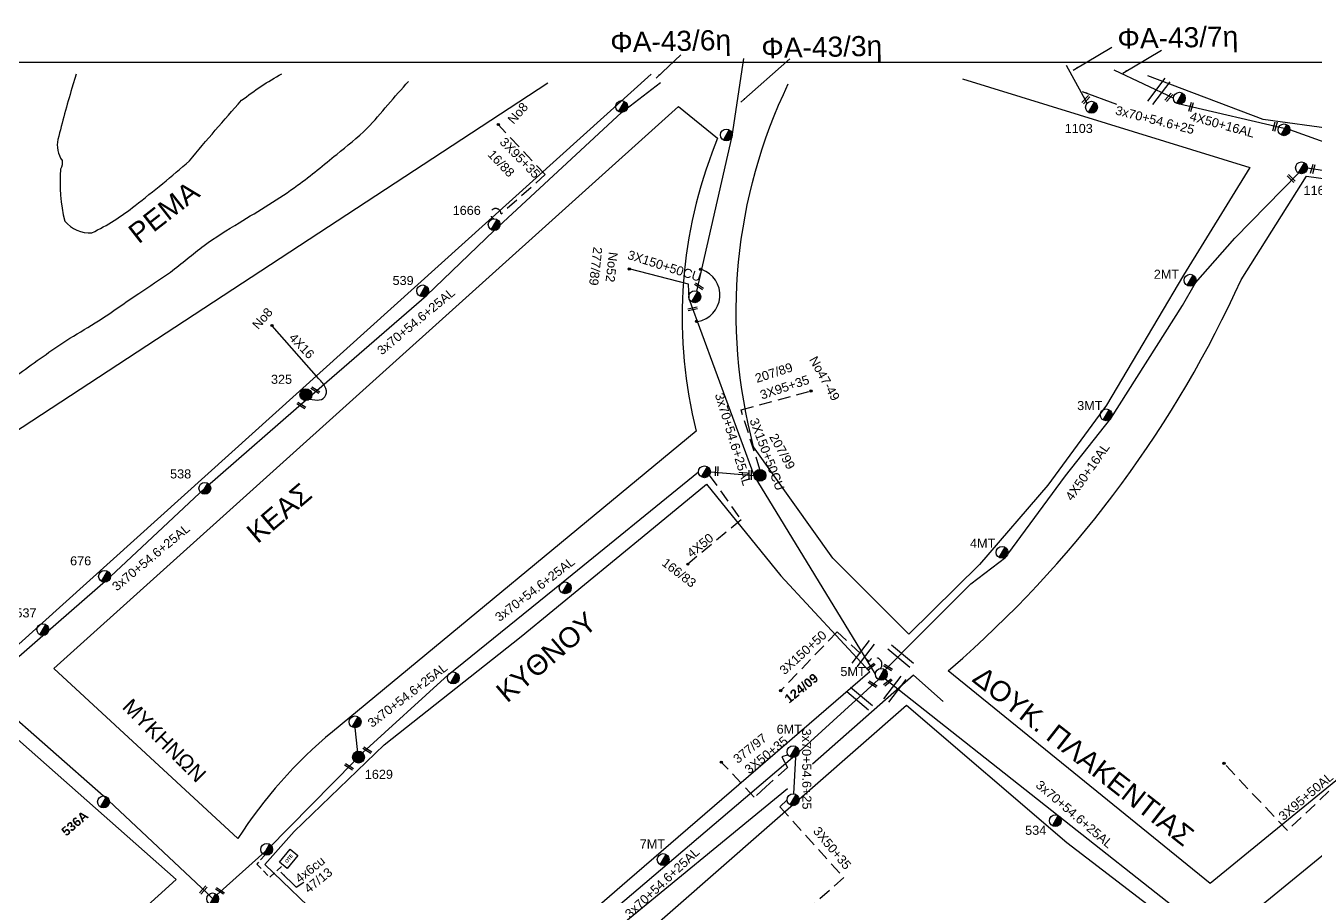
# Model space of a CAD drawing. Header units: millimetres. Extents: x -2449 to 2989, y 8 to 1056.
# Drawn here: x 696.4 to 952.9, y 869.1 to 1042.3 of the extents above; entities that cross this region are included whole.
import ezdxf

# ---------------------------------------------------------------- set-up
doc = ezdxf.new("R2010")
doc.units = ezdxf.units.MM
doc.linetypes.add('DASHED', pattern=[19.05, 12.7, -6.35])
for name, color, linetype in [('Pillar OTE', 7, 'Continuous'), ('Άγνωστα', 7, 'Continuous'), ('Γυμνά εναέρια ΧΤ και ΦΟΠ (3Φ)   4x50+16AL', 7, 'Continuous'), ('Εναέρια παροχή ΧΤ 4x16', 7, 'SYN_LINE'), ('Επιγραφές - Σχήματα', 7, 'Continuous'), ('Καλώδια ΧΤ   3x150+50CU', 7, 'DASHED'), ('Μηχανική τομή', 7, 'Continuous'), ('Στύλος Ξύλινος', 7, 'Continuous'), ('Στύλος Ξύλινος @ 1', 7, 'Continuous'), ('Στύλος ΦΜ', 7, 'Continuous'), ('Στύλος ΦΜ @ 1', 7, 'Continuous'), ('Συνδέσεις', 7, 'Continuous'), ('Συνεστραμμένα ΧΤ   3x70+54.6+25 AL', 7, 'SYN_LINE'), ('Τομή', 7, 'Continuous'), ('Υπόβαθρο ΔΕΗ', 7, 'Continuous'), ('Υπόγεια καλώδια Παροχών ΧΤ   4x6', 7, 'DASHED')]:
    doc.layers.add(name, color=color, linetype=linetype)
doc.styles.add('arial', font='arial.ttf')
doc.styles.get("Standard").update_dxf_attribs({"font": 'arial.ttf'})
doc.linetypes.add('SYN_LINE', pattern='A,0.5,-0.0001,["/\\/\\/\\/",Standard,S=0.1,R=0,X=0,Y=-0.05],-0.25', length=0.7501)
doc.dimstyles.new('ISO-25', dxfattribs={"dimtxt": 2.5, "dimasz": 2.5, "dimexe": 1.25, "dimexo": 0.625, "dimtad": 1, "dimtxsty": 'Standard', "dimcen": 2.5, "dimadec": 0, "dimazin": 0, "dimtfac": 1, "dimtmove": 0, "dimatfit": 3, "dimfxl": 1, "dimarcsym": 0})

# ---------------------------------------------------------------- blocks, each defined once
blk = doc.blocks.new('ΥΠΑΡΧΩΝ ΤΣΙΜΕΝΤΕΝΙΟΣ ΣΤΥΛΟΣ')
at = {"layer": 'Στύλος ΦΜ'}
blk.add_hatch(color=7, dxfattribs=at).paths.add_polyline_path([(-1.29, -2.28, 0.574793), (2.62, 0, 0.268822), (1.3, 2.27)])
at = {"layer": 'Στύλος ΦΜ', "color": 7}
blk.add_line((-1.29, -2.28), (1.3, 2.27), dxfattribs=at)
blk.add_circle((0, 0), 2.62, dxfattribs=at)
at = {"layer": 'Στύλος ΦΜ', "flags": 4}
for tag, p in [('ΑΡΙΘΜΟΣ', (-4.68, 8.05)), ('ΤΥΠΟΣ', (-4.91, 3.03))]:
    blk.add_attdef(tag, p, '', height=4, dxfattribs=at)
blk = doc.blocks.new('ΥΠΑΡΧΩΝ ΞΥΛΙΝΟΣ ΣΤΥΛΟΣ')
at = {"layer": 'Στύλος Ξύλινος'}
h = blk.add_hatch(color=7, dxfattribs=at)
h.paths.add_polyline_path([(-2.62, 0, 0.270008), (-1.29, -2.28), (1.3, 2.27, 0.576266)])
h.paths.add_polyline_path([(-1.29, -2.28, 0.574793), (2.62, 0, 0.268822), (1.3, 2.27)])
at = {"layer": 'Στύλος Ξύλινος', "color": 7}
blk.add_line((-1.29, -2.28), (1.3, 2.27), dxfattribs=at)
blk.add_circle((0, 0), 2.62, dxfattribs=at)
at = {"layer": 'Στύλος Ξύλινος', "flags": 4}
for tag, p in [('ΑΡΙΘΜΟΣ', (-4.91, 8.6)), ('ΤΥΠΟΣ', (-4.85, 3.39))]:
    blk.add_attdef(tag, p, '', height=4, dxfattribs=at)
blk = doc.blocks.new('ΜΗΧΑΝΙΚΗ ΤΟΜΗ')
at = {"layer": 'Μηχανική τομή', "ltscale": 40}
for p, q in [((-1.89, 0.78), (1.89, 0.78)), ((1.89, 0), (-1.89, 0))]:
    blk.add_line(p, q, dxfattribs=at)
blk = doc.blocks.new('_ΣΥΝΔΕΣΗ')
at = {"layer": 'Συνδέσεις', "linetype": 'SYN_LINE', "ltscale": 40}
blk.add_hatch(color=256, dxfattribs=at).paths.add_polyline_path([(0.5, -0.01, 1), (-0.5, -0.01, 1)])
at = {"layer": 'Συνδέσεις'}
blk.add_circle((0, -0.01), 0.5, dxfattribs=at)
blk = doc.blocks.new('ΤΟΜΗ')
at = {"layer": 'Τομή', "ltscale": 40}
for p, q in [((-5.68, 0), (5.68, 0)), ((5.68, -2.33), (-5.68, -2.33))]:
    blk.add_line(p, q, dxfattribs=at)
blk = doc.blocks.new('PILLAR ΟΤΕ')
at = {"layer": 'Pillar OTE', "ltscale": 40}
blk.add_lwpolyline([(-3.31, 2.02), (3.39, 2.02), (3.39, -1.99), (-3.31, -1.99)], close=True, dxfattribs=at)
at = {"layer": 'Pillar OTE', "insert": (-1.81, 0.71), "char_height": 1.3575, "width": 109.961, "attachment_point": 1}
blk.add_mtext('{\\fArial|b1|i0|c161|p34;OTE}', dxfattribs=at)

msp = doc.modelspace()

# ---------------------------------------------------------------- linework, layer by layer
at = {"layer": 'Άγνωστα', "linetype": 'DASHED', "ltscale": 0.2}
msp.add_line((857.77, 921.67), (864.18, 915.78), dxfattribs=at)
at = {"layer": 'Άγνωστα', "color": 85, "linetype": 'DASHED', "ltscale": 0.2}
for points in [[(799.73, 1012.67), (790.32, 1022.63)], [(848.02, 897.21), (846.78, 896.83), (847.91, 894.69), (843.62, 890.82), (841.31, 888.77), (834.74, 895.74)], [(847.84, 888.25), (846.41, 886.86), (859.09, 872.76), (852.06, 866.44)]]:
    msp.add_lwpolyline(points, dxfattribs=at)
at = {"layer": 'Άγνωστα', "color": 2, "linetype": 'Continuous', "ltscale": 20}
msp.add_lwpolyline([(951.34, 1014.03), (977.79, 1009.85)], dxfattribs=at)
at = {"layer": 'Άγνωστα', "color": 173, "linetype": 'DASHED', "ltscale": 0.2}
msp.add_lwpolyline([(832.35, 952.86), (838.66, 943.96), (828.08, 935.15)], dxfattribs=at)
at = {"layer": 'Άγνωστα', "linetype": 'DASHED', "ltscale": 0.2}
msp.add_lwpolyline([(857.77, 921.67), (846.57, 909.98)], dxfattribs=at)
at = {"layer": 'Άγνωστα', "color": 1, "linetype": 'DASHED', "ltscale": 0.2}
msp.add_lwpolyline([(955.63, 889.96), (947.35, 882.13), (934.77, 895.49)], dxfattribs=at)
at = {"layer": 'Άγνωστα', "linetype": 'DASHED', "ltscale": 0.2}
msp.add_arc((865.38, 915.21), 1.33, 321.993, 154.614, dxfattribs=at)
at = {"layer": 'Γυμνά εναέρια ΧΤ και ΦΟΠ (3Φ)   4x50+16AL', "color": 6, "ltscale": 0.2}
msp.add_lwpolyline([(924.69, 1027.89), (912.92, 1033.47)], dxfattribs=at)
at = {"layer": 'Γυμνά εναέρια ΧΤ και ΦΟΠ (3Φ)   4x50+16AL', "color": 2, "ltscale": 0.2}
for points in [[(978.33, 1010.66), (947.87, 1021.6), (925.6, 1026.74)], [(891.73, 937.14), (903.19, 952.71), (912.23, 964.13), (926.49, 986.65), (929.07, 991.15), (936.9, 1000.05), (949.58, 1013)], [(867.31, 914.14), (873.86, 920.69), (877.9, 924.74), (884.37, 931.21), (891.32, 936.55)]]:
    msp.add_lwpolyline(points, dxfattribs=at)
at = {"layer": 'Εναέρια παροχή ΧΤ 4x16', "color": 85, "ltscale": 40}
msp.add_lwpolyline([(752.88, 967.99), (754.33, 967.82, 0.568659), (756.07, 970.08, 0.124964), (754.66, 972.02), (745.36, 982.6)], format="xyb", dxfattribs=at)
at = {"layer": 'Επιγραφές - Σχήματα', "color": 85, "linetype": 'DASHED', "ltscale": 0.2}
msp.add_line((799.73, 1012.67), (790.92, 1004.84), dxfattribs=at)
at = {"layer": 'Επιγραφές - Σχήματα'}
msp.add_lwpolyline([(38.83, 1035.06), (2041.73, 1035.06), (2041.73, 41.17), (38.83, 41.17)], close=True, dxfattribs=at)
at = {"layer": 'Επιγραφές - Σχήματα', "color": 85, "linetype": 'Continuous', "ltscale": 0.2}
for points in [[(878.91, 907.78), (873.01, 913.06), (852.91, 895.33)], [(847.9, 890.44), (812.02, 860.97)]]:
    msp.add_lwpolyline(points, dxfattribs=at)
at = {"layer": 'Επιγραφές - Σχήματα', "ltscale": 40}
msp.add_lwpolyline([(750.14, 870.83), (751.7, 871.84)], dxfattribs=at)
at = {"layer": 'Επιγραφές - Σχήματα', "color": 85, "linetype": 'DASHED', "ltscale": 0.2}
msp.add_arc((789.87, 1004.88), 1.05, 357.9444, 248.2539, dxfattribs=at)
at = {"layer": 'Επιγραφές - Σχήματα', "linetype": 'Continuous', "ltscale": 0.2}
msp.add_arc((829.09, 988.7), 5.37, 280.035, 70.9438, dxfattribs=at)
at = {"layer": 'Καλώδια ΧΤ   3x150+50CU', "color": 173, "ltscale": 40}
msp.add_lwpolyline([(828.23, 990.85), (816.44, 993.9)], dxfattribs=at)
at = {"layer": 'Καλώδια ΧΤ   3x150+50CU', "color": 173, "ltscale": 0.2}
msp.add_lwpolyline([(842.43, 953.99), (838.68, 965.85), (852.6, 969.6)], dxfattribs=at)
at = {"layer": 'Συνεστραμμένα ΧΤ   3x70+54.6+25 AL', "color": 85, "ltscale": 10}
msp.add_line((814.9, 1025.05), (822.65, 1031.01), dxfattribs=at)
at = {"layer": 'Συνεστραμμένα ΧΤ   3x70+54.6+25 AL', "color": 85, "ltscale": 20}
for p, q in [((789.56, 1001.55), (814.9, 1025.05)), ((776.1, 988.65), (789.56, 1001.55)), ((753.28, 968.87), (776.1, 988.65)), ((732, 950.24), (753.28, 968.87)), ((713.22, 932.72), (732, 950.24)), ((699.76, 920.95), (713.22, 932.72)), ((850.2, 897.82), (865.99, 912.2)), ((823.95, 875.45), (850.2, 897.82)), ((798.66, 853.91), (823.95, 875.45))]:
    msp.add_line(p, q, dxfattribs=at)
at = {"layer": 'Συνεστραμμένα ΧΤ   3x70+54.6+25 AL', "color": 173, "ltscale": 8}
msp.add_line((828.35, 987.97), (828.23, 990.85), dxfattribs=at)
at = {"layer": 'Συνεστραμμένα ΧΤ   3x70+54.6+25 AL', "color": 173, "ltscale": 20}
for p, q in [((841.25, 952.82), (828.35, 987.97)), ((802.95, 931.34), (830.2, 953.53)), ((865.39, 913.23), (841.25, 952.82)), ((780.41, 913.11), (802.95, 931.34)), ((763.39, 897.59), (780.41, 913.11))]:
    msp.add_line(p, q, dxfattribs=at)
at = {"layer": 'Συνεστραμμένα ΧΤ   3x70+54.6+25 AL', "color": 173, "ltscale": 10}
msp.add_line((832.56, 953.53), (841.25, 952.82), dxfattribs=at)
at = {"layer": 'Συνεστραμμένα ΧΤ   3x70+54.6+25 AL', "color": 85, "ltscale": 15}
msp.add_line((688.53, 911.12), (699.76, 920.95), dxfattribs=at)
at = {"layer": 'Συνεστραμμένα ΧΤ   3x70+54.6+25 AL', "color": 85, "linetype": 'Continuous', "ltscale": 0.2}
msp.add_line((934.34, 860.85), (1002.62, 916.84), dxfattribs=at)
at = {"layer": 'Συνεστραμμένα ΧΤ   3x70+54.6+25 AL', "color": 30, "ltscale": 20}
for p, q in [((867.34, 912.34), (901.77, 885.11)), ((688.81, 909.29), (711.83, 889.01)), ((744.59, 878.47), (761.74, 895.91)), ((711.83, 889.01), (732.37, 869.7)), ((901.77, 885.11), (925.94, 865.99)), ((732.37, 869.7), (751.36, 850.64))]:
    msp.add_line(p, q, dxfattribs=at)
at = {"layer": 'Συνεστραμμένα ΧΤ   3x70+54.6+25 AL', "color": 30, "ltscale": 10}
msp.add_line((734.4, 869.33), (744.59, 878.5), dxfattribs=at)
at = {"layer": 'Συνεστραμμένα ΧΤ   3x70+54.6+25 AL', "color": 173, "ltscale": 20}
msp.add_lwpolyline([(829.86, 989.48), (836.89, 1020.31), (839.21, 1035.82)], dxfattribs=at)
at = {"layer": 'Συνεστραμμένα ΧΤ   3x70+54.6+25 AL', "color": 6, "linetype": 'SYN_LINE', "ltscale": 10}
msp.add_lwpolyline([(907.52, 1026.9), (903.42, 1034.4)], dxfattribs=at)
at = {"layer": 'Συνεστραμμένα ΧΤ   3x70+54.6+25 AL', "ltscale": 7}
msp.add_lwpolyline([(762.45, 897.61), (761.82, 903.22)], dxfattribs=at)
at = {"layer": 'Συνεστραμμένα ΧΤ   3x70+54.6+25 AL', "color": 85, "linetype": 'SYN_LINE', "ltscale": 8}
msp.add_lwpolyline([(849.48, 896.73), (849.08, 889.42)], dxfattribs=at)
at = {"layer": 'Υπόβαθρο ΔΕΗ'}
for points in [[(650.54, 898.88), (661.97, 889.5), (820.78, 1032.7)], [(1014.31, 1030.35), (990.96, 1017.04), (942.53, 1023.63), (919.58, 1032.33)], [(665.23, 942.49), (800.25, 1030.95)], [(743.96, 875.39), (749.77, 881.93), (767.7, 899.16), (794.91, 920.73), (820.1, 941.45), (831.78, 951.06), (846.56, 932.85), (864.29, 913.71), (816.03, 872.08), (779.93, 840.74), (743.96, 875.39)], [(788.22, 834.04), (871.57, 907.05), (903.49, 879.75), (923.63, 864.28), (894.18, 840.64), (835.25, 791.31), (788.22, 834.04)], [(669.69, 883.77), (690.68, 903.8), (726.27, 872.37), (704.82, 852.85), (669.69, 883.77)]]:
    msp.add_lwpolyline(points, dxfattribs=at)
for points in [[(706.41, 1032.69), (705.55, 1029.87, 0.014165), (702.78, 1019.69, 0.219074), (703.61, 1015.5, -0.158151), (703.29, 1013.79, 0.077482), (704.12, 1003.41, 0.233965), (709.52, 1001.09, 0.056869), (718.12, 1006.53, 0.015708), (728.95, 1015.43, -0.010527), (739.31, 1027.47, -0.035139), (747.31, 1032.77, -2.559596)], [(882.75, 1031.73), (939.89, 1014.12), (926.67, 992.65), (911.4, 966.82), (899.71, 950.89), (886.14, 935.05), (872.06, 921.24), (856.92, 936.32), (841.16, 958.53, -0.178061), (848.07, 1030.75, -0.447699)], [(701.98, 914.36), (826.21, 1026.21), (833.99, 1019.94), (832.93, 1017.12, 0.152152), (829.73, 961.64), (757.39, 901.79, 0.077463), (738.56, 880.54), (701.98, 914.36)], [(976.04, 1008.9), (1032.39, 953.67), (931.97, 871.59), (879.9, 913.9), (882.76, 916.45, 0.104719), (938.16, 991.74), (951.16, 1012.4), (976.04, 1008.9)]]:
    msp.add_lwpolyline(points, format="xyb", dxfattribs=at)
msp.add_spline([(428.02, 754.08), (432.44, 754.71), (447.27, 759.99), (456.21, 763.87), (466.81, 770.45), (478.68, 777.35), (492.02, 784.54), (501.81, 790.45), (507.66, 795.97), (516.13, 802.51), (525.31, 809.98), (532.83, 814.55), (539.74, 817.37), (550.07, 818.11), (559.1, 816.55), (571.63, 816.72), (582.22, 819.27), (590.99, 824.35), (597.38, 829.87), (606.41, 837.68), (611.57, 843.9), (615.29, 848.95), (620.5, 859.14), (626.93, 870.09), (632.29, 880.39), (635.91, 890.53), (638.14, 900.32), (641.22, 912.38), (645.31, 923.21), (648.44, 929.94), (651.26, 937.12), (654.92, 943.29), (661.83, 951.79), (668.42, 957.05), (677.45, 962.63), (686.71, 967.62), (695.72, 973.57), (705.16, 980.11), (710.85, 983.6), (718.84, 989.04), (725.13, 993.29), (731.83, 998.54), (738.82, 1003.1), (750.46, 1010.56), (758.22, 1016.71), (764.24, 1021.89), (768.41, 1026.59), (772.53, 1031.24)], degree=3, dxfattribs=at)
at = {"layer": 'Υπόγεια καλώδια Παροχών ΧΤ   4x6', "color": 30, "linetype": 'DASHED', "ltscale": 0.1}
msp.add_lwpolyline([(743.94, 877.23), (742.32, 875.45), (744.92, 872.82), (747.42, 875.19)], dxfattribs=at)

# ---------------------------------------------------------------- block references
at = {"layer": 'Pillar OTE', "xscale": 0.5, "yscale": 0.5, "zscale": 0.5, "rotation": 50.69468835956849}
msp.add_blockref('PILLAR ΟΤΕ', (748.68, 876.5), dxfattribs=at)
at = {"layer": 'Μηχανική τομή'}
for p, xscale, yscale, zscale, rotation in [((923.92, 1027.95), 0.4999999999999292, 0.4999999999999292, 0.4999999999999292, 47.55889689913059), ((907.42, 1027.48), 0.4999999999999292, 0.4999999999999292, 0.4999999999999292, 47.55889689913059), ((928.37, 1026.09), 0.4999999999999329, 0.4999999999999329, 0.4999999999999329, 74.12023215830634), ((945.07, 1022.18), 0.4999999999999329, 0.4999999999999329, 0.4999999999999329, 74.12023215830634), ((952.59, 1013.74), 0.4999999999999329, 0.4999999999999329, 0.4999999999999329, 74.12023215830634), ((948.24, 1012.04), 0.4999999999999037, 0.4999999999999037, 0.4999999999999037, 136.2191049435673), ((830.18, 990.28), 0.499999999999906, 0.499999999999906, 0.499999999999906, 327.5685512558246), ((829.1, 985.78), 0.4999999999999176, 0.4999999999999176, 0.4999999999999176, 11.29079645100335), ((753.88, 969.6), 0.499999999999906, 0.499999999999906, 0.499999999999906, 327.5685512558246), ((751.06, 966.58), 0.499999999999906, 0.499999999999906, 0.499999999999906, 327.5685512558246), ((834.01, 953.64), 0.4999999999999191, 0.4999999999999191, 0.4999999999999191, 89.42089454976006), ((840.67, 952.89), 0.4999999999999191, 0.4999999999999191, 0.4999999999999191, 89.42089454976006), ((864.62, 914.57), 0.499999999999904, 0.499999999999904, 0.499999999999904, 37.58257273302982), ((867.81, 914.4), 0.499999999999906, 0.499999999999906, 0.499999999999906, 327.5685512558246), ((864.74, 911.11), 0.499999999999906, 0.499999999999906, 0.499999999999906, 327.5685512558246), ((867.99, 911.46), 0.499999999999904, 0.499999999999904, 0.499999999999904, 37.58257273302982), ((764.22, 897.96), 0.499999999999906, 0.499999999999906, 0.499999999999906, 327.5685512558246), ((760.56, 894.63), 0.499999999999906, 0.499999999999906, 0.499999999999906, 327.5685512558246), ((731.83, 870.17), 0.4999999999999292, 0.4999999999999292, 0.4999999999999292, 47.55889689913059), ((734.93, 869.94), 0.499999999999906, 0.499999999999906, 0.499999999999906, 327.5685512558246)]:
    msp.add_blockref('ΜΗΧΑΝΙΚΗ ΤΟΜΗ', p, dxfattribs=dict(at, xscale=xscale, yscale=yscale, zscale=zscale, rotation=rotation))
at = {"layer": 'Στύλος Ξύλινος @ 1', "ltscale": 40}
ref = msp.add_blockref('ΥΠΑΡΧΩΝ ΞΥΛΙΝΟΣ ΣΤΥΛΟΣ', (752.1, 968.87), dxfattribs=dict(at, xscale=0.4499999999998181, yscale=0.4499999999998181, zscale=0.4499999999998181))
ref.add_attrib('ΤΥΠΟΣ', '325', (745.15, 971.04), dxfattribs={"layer": 'Στύλος Ξύλινος', "height": 1.8, "flags": 4})
at = {"layer": 'Στύλος Ξύλινος @ 1', "ltscale": 40, "xscale": 0.4499999999998181, "yscale": 0.4499999999998181, "zscale": 0.4499999999998181}
msp.add_blockref('ΥΠΑΡΧΩΝ ΞΥΛΙΝΟΣ ΣΤΥΛΟΣ', (842.43, 952.82), dxfattribs=at)
at = {"layer": 'Στύλος Ξύλινος @ 1', "ltscale": 40}
ref = msp.add_blockref('ΥΠΑΡΧΩΝ ΞΥΛΙΝΟΣ ΣΤΥΛΟΣ', (762.57, 896.75), dxfattribs=dict(at, xscale=0.4499999999998181, yscale=0.4499999999998181, zscale=0.4499999999998181))
ref.add_attrib('ΤΥΠΟΣ', '1629', (763.82, 892.42), dxfattribs={"layer": 'Στύλος Ξύλινος', "height": 1.8, "flags": 4})
at = {"layer": 'Στύλος ΦΜ @ 1', "ltscale": 40, "xscale": 0.4499999999998181, "yscale": 0.4499999999998181, "zscale": 0.4499999999998181}
for p in [(925.87, 1027.89), (814.9, 1026.23), (835.74, 1020.57), (946.69, 1021.6), (829.46, 988.37), (831.38, 953.53), (803.69, 930.43), (781.42, 912.51), (761.89, 903.76), (711.83, 887.83), (849.02, 888.25), (744.3, 878.38), (733.55, 868.52)]:
    msp.add_blockref('ΥΠΑΡΧΩΝ ΤΣΙΜΕΝΤΕΝΙΟΣ ΣΤΥΛΟΣ', p, dxfattribs=at)
at = {"layer": 'Στύλος ΦΜ @ 1', "ltscale": 40}
ref = msp.add_blockref('ΥΠΑΡΧΩΝ ΤΣΙΜΕΝΤΕΝΙΟΣ ΣΤΥΛΟΣ', (908.39, 1026.09), dxfattribs=dict(at, xscale=0.4499999999998181, yscale=0.4499999999998181, zscale=0.4499999999998181))
ref.add_attrib('ΤΥΠΟΣ', '1103', (903.05, 1020.97), dxfattribs={"layer": 'Στύλος ΦΜ', "height": 1.8, "flags": 4})
ref = msp.add_blockref('ΥΠΑΡΧΩΝ ΤΣΙΜΕΝΤΕΝΙΟΣ ΣΤΥΛΟΣ', (950.16, 1014.03), dxfattribs=dict(at, xscale=0.4499999999998181, yscale=0.4499999999998181, zscale=0.4499999999998181))
ref.add_attrib('ΤΥΠΟΣ', '1168', (950.57, 1008.65), dxfattribs={"layer": 'Στύλος ΦΜ', "height": 1.8, "flags": 4})
ref = msp.add_blockref('ΥΠΑΡΧΩΝ ΤΣΙΜΕΝΤΕΝΙΟΣ ΣΤΥΛΟΣ', (789.56, 1002.73), dxfattribs=dict(at, xscale=0.4499999999998181, yscale=0.4499999999998181, zscale=0.4499999999998181))
ref.add_attrib('ΤΥΠΟΣ', '1666', (781.3, 1004.67), dxfattribs={"layer": 'Στύλος ΦΜ', "height": 1.8, "flags": 4})
ref = msp.add_blockref('ΥΠΑΡΧΩΝ ΤΣΙΜΕΝΤΕΝΙΟΣ ΣΤΥΛΟΣ', (928.01, 991.66), dxfattribs=dict(at, xscale=0.4499999999998181, yscale=0.4499999999998181, zscale=0.4499999999998181))
ref.add_attrib('ΤΥΠΟΣ', '2MT', (920.78, 991.94), dxfattribs={"layer": 'Στύλος ΦΜ', "height": 1.8, "flags": 4})
ref = msp.add_blockref('ΥΠΑΡΧΩΝ ΤΣΙΜΕΝΤΕΝΙΟΣ ΣΤΥΛΟΣ', (775.33, 989.54), dxfattribs=dict(at, xscale=0.4499999999998181, yscale=0.4499999999998181, zscale=0.4499999999998181))
ref.add_attrib('ΤΥΠΟΣ', '539', (769.34, 990.71), dxfattribs={"layer": 'Στύλος ΦΜ', "height": 1.8, "flags": 4})
ref = msp.add_blockref('ΥΠΑΡΧΩΝ ΤΣΙΜΕΝΤΕΝΙΟΣ ΣΤΥΛΟΣ', (911.31, 964.86), dxfattribs=dict(at, xscale=0.4499999999998181, yscale=0.4499999999998181, zscale=0.4499999999998181))
ref.add_attrib('ΤΥΠΟΣ', '3MT', (905.54, 965.81), dxfattribs={"layer": 'Στύλος ΦΜ', "height": 1.8, "flags": 4})
ref = msp.add_blockref('ΥΠΑΡΧΩΝ ΤΣΙΜΕΝΤΕΝΙΟΣ ΣΤΥΛΟΣ', (731.99, 950.24), dxfattribs=dict(at, xscale=0.4499999999998181, yscale=0.4499999999998181, zscale=0.4499999999998181))
ref.add_attrib('ΤΥΠΟΣ', '538', (725.08, 952.21), dxfattribs={"layer": 'Στύλος ΦΜ', "height": 1.8, "flags": 4})
ref = msp.add_blockref('ΥΠΑΡΧΩΝ ΤΣΙΜΕΝΤΕΝΙΟΣ ΣΤΥΛΟΣ', (890.6, 937.49), dxfattribs=dict(at, xscale=0.4499999999998181, yscale=0.4499999999998181, zscale=0.4499999999998181))
ref.add_attrib('ΤΥΠΟΣ', '4MT', (884.22, 938.4), dxfattribs={"layer": 'Στύλος ΦΜ', "height": 1.8, "flags": 4})
ref = msp.add_blockref('ΥΠΑΡΧΩΝ ΤΣΙΜΕΝΤΕΝΙΟΣ ΣΤΥΛΟΣ', (712.04, 932.72), dxfattribs=dict(at, xscale=0.4499999999998181, yscale=0.4499999999998181, zscale=0.4499999999998181))
ref.add_attrib('ΤΥΠΟΣ', '676', (705.19, 934.91), dxfattribs={"layer": 'Στύλος ΦΜ', "height": 1.8, "flags": 4})
ref = msp.add_blockref('ΥΠΑΡΧΩΝ ΤΣΙΜΕΝΤΕΝΙΟΣ ΣΤΥΛΟΣ', (699.76, 922.12), dxfattribs=dict(at, xscale=0.4499999999998181, yscale=0.4499999999998181, zscale=0.4499999999998181))
ref.add_attrib('ΤΥΠΟΣ', '537', (694.31, 924.55), dxfattribs={"layer": 'Στύλος ΦΜ', "height": 1.8, "flags": 4})
ref = msp.add_blockref('ΥΠΑΡΧΩΝ ΤΣΙΜΕΝΤΕΝΙΟΣ ΣΤΥΛΟΣ', (866.57, 913.23), dxfattribs=dict(at, xscale=0.4499999999998181, yscale=0.4499999999998181, zscale=0.4499999999998181))
ref.add_attrib('ΤΥΠΟΣ', '5MT', (858.44, 912.87), dxfattribs={"layer": 'Στύλος ΦΜ', "height": 1.8, "flags": 4})
ref = msp.add_blockref('ΥΠΑΡΧΩΝ ΤΣΙΜΕΝΤΕΝΙΟΣ ΣΤΥΛΟΣ', (849.02, 897.82), dxfattribs=dict(at, xscale=0.4499999999998181, yscale=0.4499999999998181, zscale=0.4499999999998181))
ref.add_attrib('ΤΥΠΟΣ', '6MT', (845.75, 901.41), dxfattribs={"layer": 'Στύλος ΦΜ', "height": 1.8, "flags": 4})
ref = msp.add_blockref('ΥΠΑΡΧΩΝ ΤΣΙΜΕΝΤΕΝΙΟΣ ΣΤΥΛΟΣ', (901.19, 884.09), dxfattribs=dict(at, xscale=0.4499999999998181, yscale=0.4499999999998181, zscale=0.4499999999998181))
ref.add_attrib('ΤΥΠΟΣ', '534', (895.19, 881.28), dxfattribs={"layer": 'Στύλος ΦΜ', "height": 1.8, "flags": 4})
ref = msp.add_blockref('ΥΠΑΡΧΩΝ ΤΣΙΜΕΝΤΕΝΙΟΣ ΣΤΥΛΟΣ', (823.18, 876.35), dxfattribs=dict(at, xscale=0.4499999999998181, yscale=0.4499999999998181, zscale=0.4499999999998181))
ref.add_attrib('ΤΥΠΟΣ', '7ΜΤ', (818.51, 878.55), dxfattribs={"layer": 'Στύλος ΦΜ', "height": 1.8, "flags": 4})
at = {"layer": 'Συνδέσεις', "xscale": 0.4500000000000455, "yscale": 0.4500000000000455, "zscale": 0.4500000000000455}
for p in [(790.36, 1022.66), (816.44, 993.9), (830.62, 993.83), (745.35, 982.65), (829.81, 983.47), (852.6, 969.61), (828.08, 935.15), (846.57, 909.99), (834.74, 895.74), (934.77, 895.5)]:
    msp.add_blockref('_ΣΥΝΔΕΣΗ', p, dxfattribs=at)
at = {"layer": 'Τομή'}
for p, xscale, yscale, zscale, rotation in [((921.32, 1029.59), 0.5000000000000154, 0.5000000000000154, 0.5000000000000154, 52.92211781636168), ((862.5, 917.69), 0.5000000000000154, 0.5000000000000154, 0.5000000000000154, 52.92211781636168), ((870.04, 916.38), 0.4999999999999578, 0.4999999999999578, 0.4999999999999578, 140.1952465256936), ((868.81, 910.62), 0.5000000000000154, 0.5000000000000154, 0.5000000000000154, 52.92211781636168), ((861.87, 907.93), 0.4999999999999573, 0.4999999999999573, 0.4999999999999573, 140.1952465256937)]:
    msp.add_blockref('ΤΟΜΗ', p, dxfattribs=dict(at, xscale=xscale, yscale=yscale, zscale=zscale, rotation=rotation))

# ---------------------------------------------------------------- texts
at = {"layer": 'Άγνωστα', "linetype": 'SYN_LINE', "ltscale": 20, "char_height": 1.8, "width": 69.1904, "attachment_point": 1, "style": 'arial'}
for s, insert, rotation in [('\\A1;3X95+35', (791.8, 1020.27), 314.3072), ('3X95+35', (842.25, 969.6), 18.5851), ('4X50', (827.68, 937.75), 38.821), ('3X150+50', (846.12, 914.35), 42.2694), ('3X50+35', (839.15, 894.68), 38.821), ('3X95+50AL', (945.41, 885.36), 40.1366), ('{\\fArial|b1|i0|c0|p34;536A}', (703.25, 882.26), 40.7408), ('3X50+35', (854.26, 883.11), 309.8888)]:
    msp.add_mtext(s, dxfattribs=dict(at, insert=insert, rotation=rotation))
at = {"layer": 'Γυμνά εναέρια ΧΤ και ΦΟΠ (3Φ)   4x50+16AL', "ltscale": 40, "char_height": 1.8, "width": 69.1904, "attachment_point": 1, "style": 'arial'}
for insert, rotation in [((928.28, 1025.24), 344.6805), ((903.05, 948.64), 54.9732)]:
    msp.add_mtext('4X50+16AL', dxfattribs=dict(at, insert=insert, rotation=rotation))
at = {"layer": 'Εναέρια παροχή ΧΤ 4x16', "ltscale": 40, "insert": (749.89, 981.33), "char_height": 1.8, "width": 69.1904, "attachment_point": 1, "rotation": 313.8352, "style": 'arial'}
msp.add_mtext('\\A1;4X16', dxfattribs=at)
at = {"layer": 'Επιγραφές - Σχήματα', "attachment_point": 1}
for s, insert, char_height, width, rotation in [('ΦΑ-43/6η', (812.61, 1040.99), 4, 157.7424, 1.2511), ('ΦΑ-43/7η', (913.51, 1041.7), 4, 157.7424, 1.2511), ('ΦΑ-43/3η', (842.67, 1039.83), 4, 157.7424, 1.2511), ('ΡΕΜΑ', (716.35, 1001.91), 4, 32.6573, 38.038), ('ΚΕΑΣ', (739.88, 942.13), 4, 157.7424, 40.4469), ('ΚΥΘΝΟΥ', (789.53, 910.44), 4, 157.7424, 40.4469), ('ΔΟΥΚ. ΠΛΑΚΕΝΤΙΑΣ', (886.88, 915.1), 4, 157.7424, 321.8968), ('ΜΥΚΗΝΩΝ', (717.5, 908.66), 3, 157.7424, 314.8821)]:
    msp.add_mtext(s, dxfattribs=dict(at, insert=insert, char_height=char_height, width=width, rotation=rotation))
at = {"layer": 'Επιγραφές - Σχήματα', "linetype": 'SYN_LINE', "ltscale": 20, "char_height": 1.8, "width": 69.1904, "attachment_point": 1, "style": 'arial'}
for s, insert, rotation in [('\\A1;Nο8', (792.06, 1023.77), 48.8661), ('\\A1;16/88', (789.42, 1017.8), 313.8352), ('\\A1;277/89', (811.09, 998.16), 263.4713), ('\\A1;Nο52', (814.18, 997.15), 263.4713), ('\\A1;Nο8', (741.25, 982.92), 48.8661), ('207/89', (841.25, 972.91), 18.0837), ('\\A1;Nο47-49', (853.73, 976.75), 299.1678), ('\\A1;207/99', (845.79, 961.39), 299.1678), ('166/83', (823.85, 936.5), 322.3027), ('{\\fArial|b1|i0|c0|p34;124/09}', (847.1, 908.74), 38.821), ('377/97', (836.88, 896.77), 38.821), ('4x6cu', (749.74, 872.97), 38.821), ('47/13', (751.53, 870.96), 38.821)]:
    msp.add_mtext(s, dxfattribs=dict(at, insert=insert, rotation=rotation))
at = {"layer": 'Καλώδια ΧΤ   3x150+50CU', "ltscale": 40, "char_height": 1.8, "width": 69.1904, "attachment_point": 1, "style": 'arial'}
for insert, rotation in [((816.47, 997.68), 342.2788), ((842.01, 964.43), 290.7376)]:
    msp.add_mtext('3X150+50CU', dxfattribs=dict(at, insert=insert, rotation=rotation))
at = {"layer": 'Συνεστραμμένα ΧΤ   3x70+54.6+25 AL', "style": 'arial'}
for rotation, p in [(39.6941, (767.21, 976.67)), (287.1504, (833.43, 968.89)), (39.6941, (714.47, 929.7)), (37.5475, (790.6, 923.61)), (37.5475, (765.27, 902.54)), (319.4533, (897.14, 890.93)), (43.0742, (816.59, 864.55))]:
    msp.add_text('3x70+54.6+25AL', height=1.8, rotation=rotation, dxfattribs=at).set_placement(p)
at = {"layer": 'Συνεστραμμένα ΧΤ   3x70+54.6+25 AL', "linetype": 'SYN_LINE', "ltscale": 20, "char_height": 1.8, "width": 69.1904, "attachment_point": 1, "style": 'arial'}
for insert, rotation in [((913.45, 1026.42), 345.712), ((852.6, 902.41), 270.2639)]:
    msp.add_mtext('3x70+54.6+25', dxfattribs=dict(at, insert=insert, rotation=rotation))

# ---------------------------------------------------------------- leaders
at = {"layer": 'Επιγραφές - Σχήματα', "ltscale": 40}
for points in [[(821.75, 1031.89), (826.66, 1036.55)], [(904.76, 1033.5), (912.45, 1038.02)], [(914.61, 1032.9), (922.29, 1037.42)], [(838.65, 1027.11), (848.38, 1035.73)], [(906.56, 1029.22), (913.36, 1026.73)], [(747.14, 873.85), (750.14, 870.83)]]:
    msp.add_leader(points, dimstyle='ISO-25', override={"dimasz": 1, "dimtad": 0}, dxfattribs=at)

doc.saveas('drawing.dxf')
